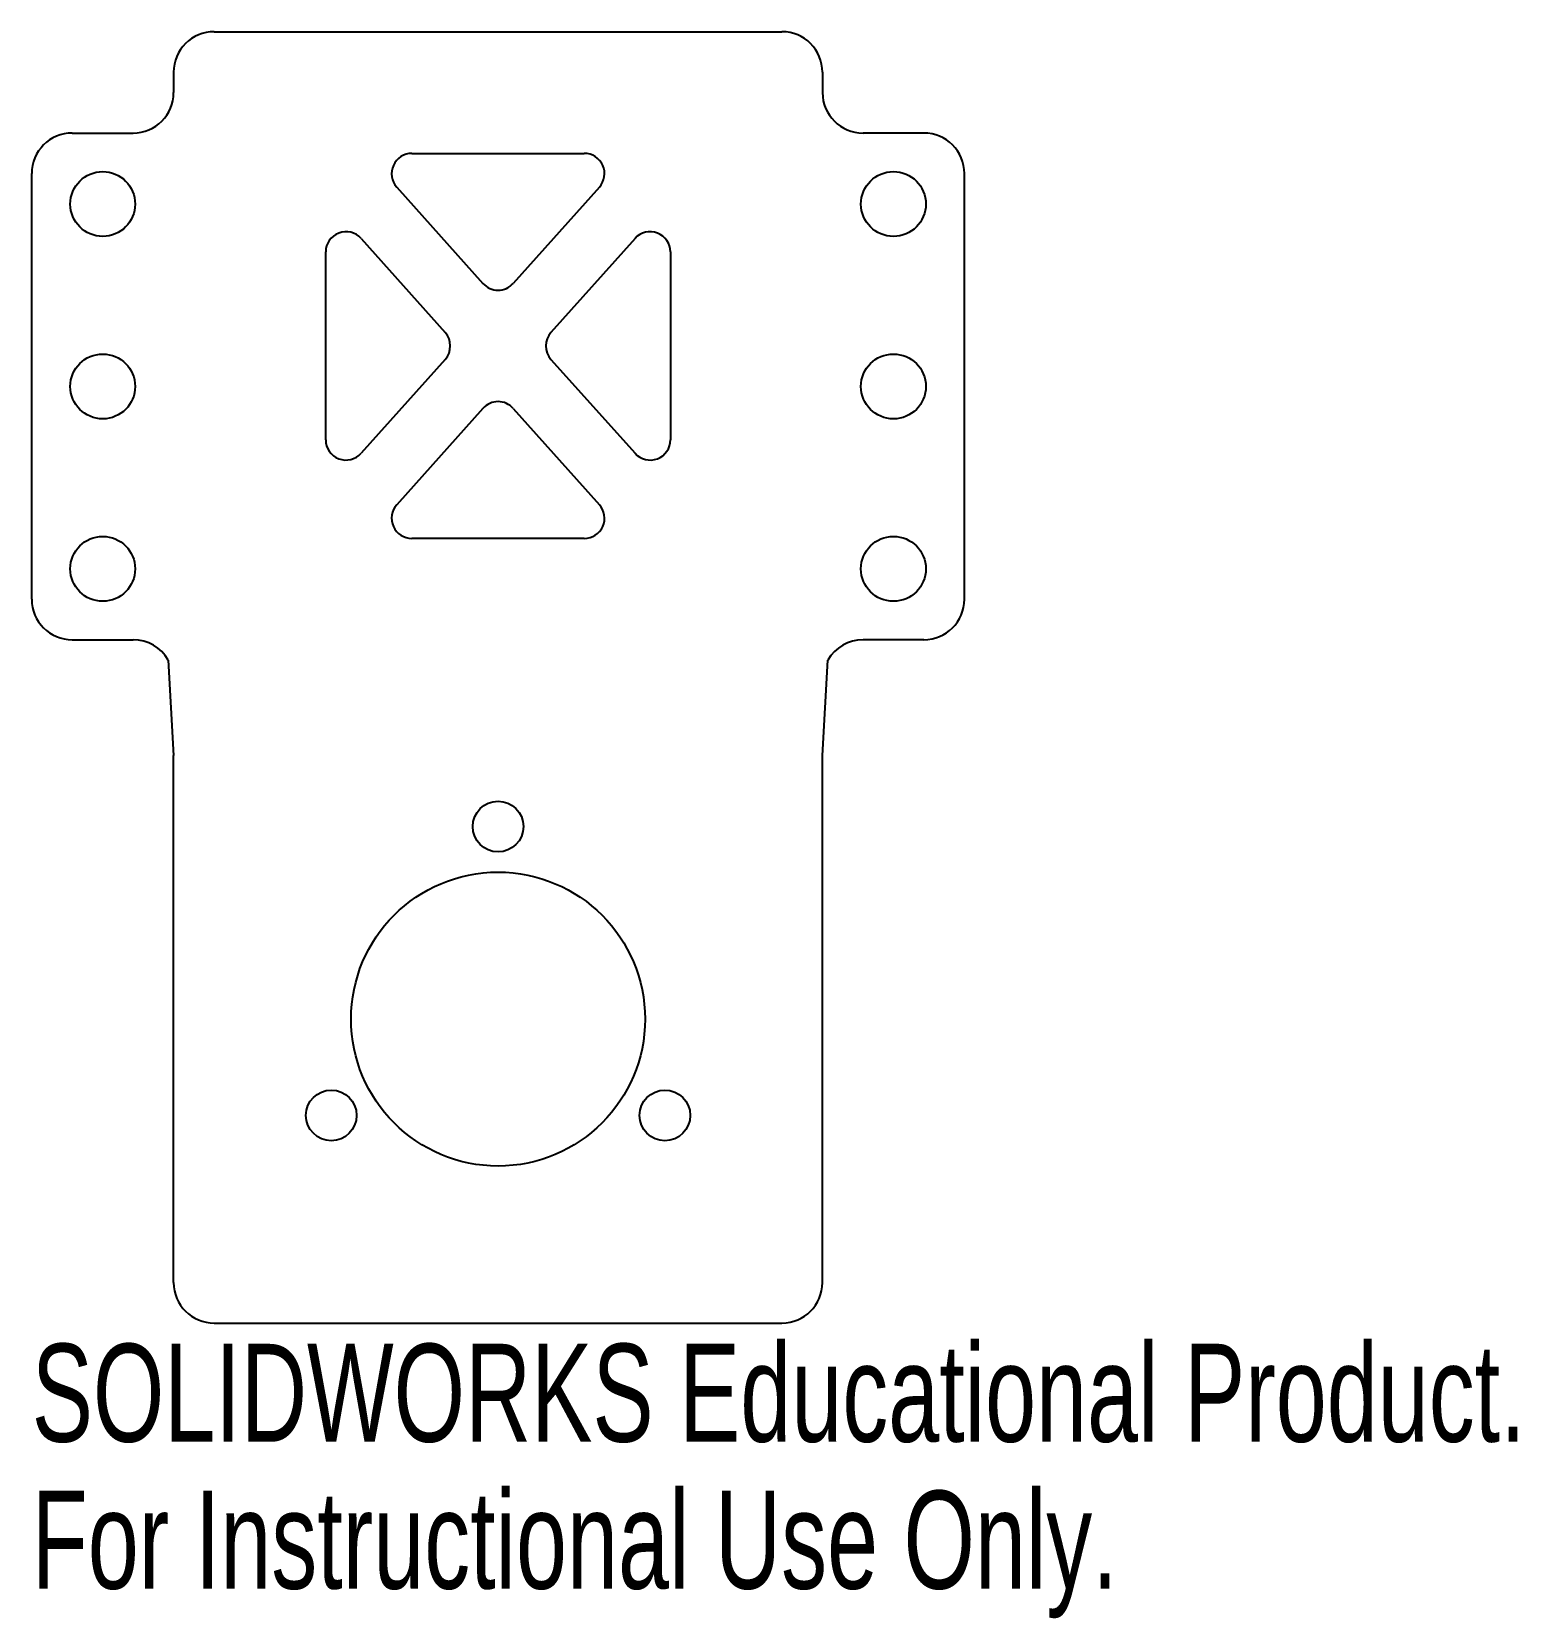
# Model space of a CAD drawing. Header units: millimetres. Extents: x -23 to 50.3, y -43.3 to 35.
import ezdxf

# ---------------------------------------------------------------- set-up
doc = ezdxf.new("R2010")
doc.units = ezdxf.units.MM
doc.styles.add('SLDTEXTSTYLE0', font='TXT', dxfattribs={"width": 0.7})

msp = doc.modelspace()

# ---------------------------------------------------------------- linework, layer by layer
at = {"color": 7, "linetype": 'Continuous', "lineweight": 25}
for p, q in [((-14, 35), (14, 35)), ((-16, 33), (-16, 32)), ((16, 33), (16, 32)), ((-21, 30), (-18, 30)), ((21, 30), (18, 30)), ((-4.251, 29), (4.251, 29)), ((-23, 7), (-23, 28)), ((23, 7), (23, 28)), ((-4.996, 27.333), (-0.745, 22.582)), ((4.996, 27.333), (0.745, 22.582)), ((-6.755, 24.8), (-2.609, 20.167)), ((6.755, 24.8), (2.609, 20.167)), ((-8.5, 14.867), (-8.5, 24.133)), ((8.5, 24.133), (8.5, 14.867)), ((-2.609, 18.833), (-6.755, 14.2)), ((2.609, 18.833), (6.755, 14.2)), ((-0.745, 16.418), (-4.996, 11.667)), ((0.745, 16.418), (4.996, 11.667)), ((4.251, 10), (-4.251, 10)), ((-21, 5), (-18, 5)), ((21, 5), (18, 5)), ((-16.268, 4), (-16, -0.712)), ((16, -0.712), (16.268, 4)), ((-16, -26.712), (-16, -0.712)), ((16, -26.712), (16, -0.712)), ((-14, -28.712), (14, -28.712))]:
    msp.add_line(p, q, dxfattribs=at)
for centre, radius in [((-19.5, 26.5), 1.6), ((19.5, 26.5), 1.6), ((-19.5, 17.5), 1.6), ((19.5, 17.5), 1.6), ((-19.5, 8.5), 1.6), ((19.5, 8.5), 1.6), ((0, -4.212), 1.25), ((0, -13.712), 7.25), ((-8.227, -18.462), 1.25), ((8.227, -18.462), 1.25)]:
    msp.add_circle(centre, radius, dxfattribs=at)
for centre, radius, start, end in [((-14, 33), 2, 90, 180), ((14, 33), 2, 0, 90), ((-18, 32), 2, 270, 0), ((18, 32), 2, 180, 270), ((-21, 28), 2, 90, 180), ((21, 28), 2, 0, 90), ((-4.251, 28), 1, 90, 221.82017), ((4.251, 28), 1, 318.17983, 90), ((-7.5, 24.133), 1, 41.82017, 180), ((7.5, 24.133), 1, 0, 138.17983), ((0, 23.249), 1, 221.82017, 318.17983), ((-3.355, 19.5), 1, 318.17983, 41.82017), ((3.355, 19.5), 1, 138.17983, 221.82017), ((0, 15.751), 1, 41.82017, 138.17983), ((-7.5, 14.867), 1, 180, 318.17983), ((7.5, 14.867), 1, 221.82017, 0), ((-4.251, 11), 1, 138.17983, 270), ((4.251, 11), 1, 270, 41.82017), ((-21, 7), 2, 180, 270), ((21, 7), 2, 270, 0), ((-18, 3), 2, 30, 90), ((18, 3), 2, 90, 150), ((-14, -26.712), 2, 180, 270), ((14, -26.712), 2, 270, 0)]:
    msp.add_arc(centre, radius, start, end, dxfattribs=at)

# ---------------------------------------------------------------- texts
at = {"color": 7, "linetype": 'Continuous', "char_height": 4.83362, "attachment_point": 1, "style": 'SLDTEXTSTYLE0'}
for s, insert in [('SOLIDWORKS Educational Product.', (-23, -29.732)), ('For Instructional Use Only.', (-23, -36.982))]:
    msp.add_mtext(s, dxfattribs=dict(at, insert=insert))

doc.saveas('drawing.dxf')
